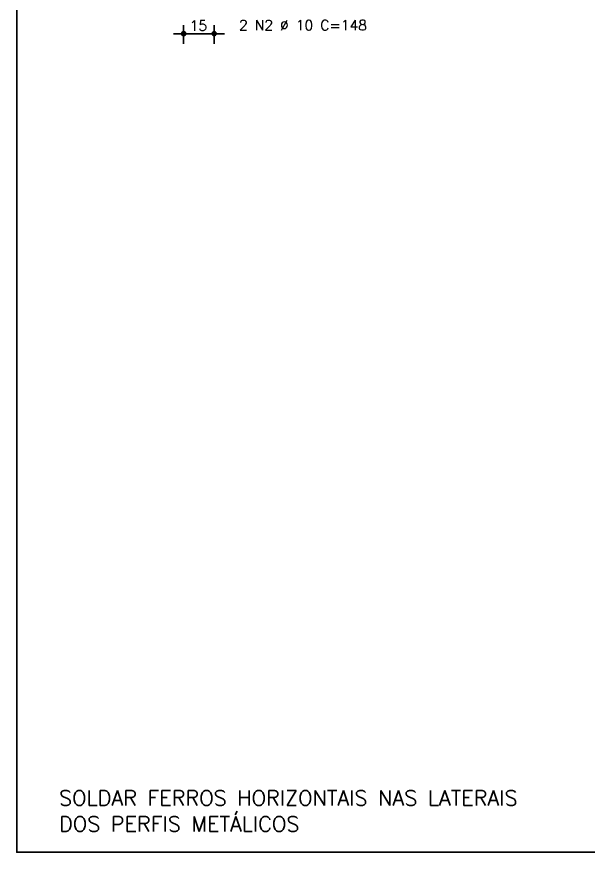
# Model space of a CAD drawing. Extents: x -1.9 to 86, y -1.2 to 61.3.
# Drawn here: x 30.83 to 42.05, y 31.65 to 48.05 of the extents above; entities that cross this region are included whole.
import ezdxf

# ---------------------------------------------------------------- set-up
doc = ezdxf.new("R2010")
doc.units = 0
doc.header["$MEASUREMENT"] = 0
for name, color, linetype in [('PENA_01', 1, 'CONTINUOUS'), ('PENA_02', 2, 'CONTINUOUS'), ('PENA_03', 3, 'CONTINUOUS'), ('PENA_05', 5, 'CONTINUOUS')]:
    doc.layers.add(name, color=color, linetype=linetype)
doc.styles.get("Standard").update_dxf_attribs({"font": 'ROMANS.SHX'})

msp = doc.modelspace()

# ---------------------------------------------------------------- linework, layer by layer
at = {"layer": 'PENA_01', "linetype": 'Continuous'}
for p, q in [((34.107, 47.886), (34.107, 47.519)), ((34.707, 47.886), (34.707, 47.519)), ((33.907, 47.719), (34.907, 47.719))]:
    msp.add_line(p, q, dxfattribs=at)
at = {"layer": 'PENA_02', "linetype": 'Continuous'}
for centre, radius in [((34.107, 47.719), 0.04), ((34.107, 47.719), 0.02), ((34.707, 47.719), 0.04), ((34.707, 47.719), 0.02)]:
    msp.add_circle(centre, radius, dxfattribs=at)
at = {"layer": 'PENA_03', "linetype": 'Continuous'}
msp.add_lwpolyline([(30.832, 58.384), (56.803, 58.384), (56.803, 31.652), (30.832, 31.652), (30.832, 58.384)], dxfattribs=at)

# ---------------------------------------------------------------- texts
for s, p in [('15', (34.227, 47.779)), ('2 N2 %%c 10 C=148', (35.195, 47.786))]:
    msp.add_text(s, height=0.2, dxfattribs=at).set_placement(p)
at = {"layer": 'PENA_05', "linetype": 'Continuous'}
for s, p in [('SOLDAR FERROS HORIZONTAIS NAS LATERAIS ', (31.663, 32.567)), ('DOS PERFIS METÁLICOS', (31.663, 32.057))]:
    msp.add_text(s, height=0.3, dxfattribs=at).set_placement(p)

doc.saveas('drawing.dxf')
